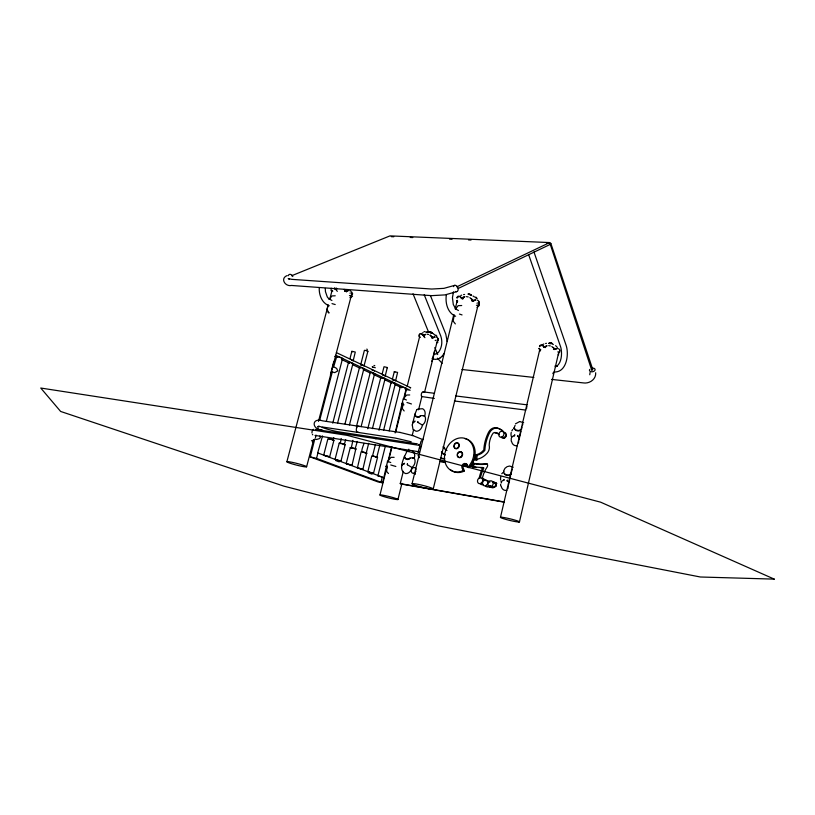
<?xml version="1.0" encoding="UTF-8"?>
<svg xmlns="http://www.w3.org/2000/svg" width="815" height="815" viewBox="0 0 815 815"><rect width="100%" height="100%" fill="white"/><g stroke="black" fill="none" stroke-linecap="round" stroke-linejoin="round"><path stroke-width="1.22" d="M375.766 437.594L375.766 438.113A3.087 1.925 -81.1 0 0 375.898 438.847M351.774 294.612L351.988 295.234L351.693 291.953M351.55 294.735L352.06 292.911M395.132 432.948L403.272 398.586M507.877 488.776L508.142 486.596M314.672 439.489L310.26 456.95L377.916 481.899L382.622 482.857L387.532 461.351M382.184 373.912L384.008 366.73L387.329 367.484L385.189 376.082M385.312 376.031L384.272 375.471M387.431 367.667L386.758 367.697M595.684 372.73C596.213 379.464 589.255 383.997 583.082 382.877L551.531 379.393M392.504 378.792L394.307 371.681L397.588 372.424L395.591 380.89L394.969 380.473M437.899 341.027L438.439 339.621L437.889 340.324M412.288 424.91L414.978 414.091L415.823 416.353L419.267 416.832C420.031 415.141 423.403 415.416 424.839 416.159A6.184 4.87 -66 0 1 423.016 424.615L422.292 425.756A6.184 4.859 -66.3 0 1 416.058 431.247L413.042 429.546L412.268 424.992M404.413 456.971L405.534 457.836L405.34 458.539L408.784 459.1C409.548 457.409 412.95 457.714 414.387 458.407A6.235 4.91 -68.3 0 1 412.543 466.975L411.82 468.105A6.235 4.91 -68.6 0 1 405.564 473.566C397.058 470.214 404.393 456.736 406.991 451.327A11.858 1.284 -27.4 0 1 407.704 451.021L408.203 450.736L407.704 451.021A8.496 2.853 -20.6 0 1 408.346 451.001L409.976 450.471M446.294 295.173C445.204 303.099 447.567 312.919 455.626 316.251M589.765 374.747L590.05 372.577M386.565 470.143L387.247 466.863M511.321 438.113L511.209 441.149M513.908 428.384L514.499 426.968A6.5 5.389 -64.3 0 1 515.111 425.389M503.527 472.384L504.067 471.315M503.66 480.575L504.281 479.607L501.347 481.492L501.337 482.938M514.143 435.944L514.754 434.996L514.143 435.944C512.421 435.536 511.433 438.338 511.626 437.125A6.5 5.389 -64.7 0 1 511.25 432.439M507.521 481.217L506.879 480.789L507.439 480.137L507.49 481.207L509.131 482.266M518.004 436.504L517.433 436.188L517.922 435.444L517.973 436.494L519.613 437.523L518.992 440.1M518.442 442.963L518.707 441.435M414.448 421.946L415.029 421.039L412.991 422.486M407.429 464.774L407.388 463.745L407.398 464.754L411.891 467.413M417.932 422.445C416.659 422.19 418.615 420.754 417.901 422.425L422.364 425.063M403.955 464.183L404.535 463.277L402.498 464.703M559.589 352.07L559.732 349.767L559.426 352.824L559.151 352.192M414.998 414.01L416.679 409.935M510.862 474.758L511.484 472.16M521.508 429.413L522.069 426.948M509.304 481.4L509.772 479.322M519.776 436.646L520.255 434.599M508.489 484.976L509.018 482.724M519.471 521.824L558.57 353.038M500.451 517.444L539.856 349.207L539.123 348.443M510.047 478.15L510.598 475.797M510.974 474.33L511.219 473.281M520.52 433.437L521.07 431.115M433.223 488.99L478.293 304.199M511.616 471.59L512.278 469.145M418.054 452.722L420.958 441.384L423.443 439.051M412.044 483.764L453.66 315.11M455.188 308.956L457.307 300.338M454.23 314.896L453.16 321.141L455.351 323.912M402.162 465.63L402.467 464.397M412.665 423.413L412.961 422.19M504.149 502.162L401.337 484.039L400.247 483.631L403.303 471.325M408.193 451.632L408.804 449.177M412.166 435.638L413.694 429.495M418.574 409.802L421.936 396.273M432.276 359.873L434.415 351.245M397.924 499.575L401.948 483.346M424.513 392.412L437.461 340.222M378.099 474.972L385.485 445.611M389.183 430.931L400.257 386.88L404.953 387.675A3.341 0.52 14.1 0 1 406.237 388.327L403.557 399.34M380.992 482.185L382.276 477.081L317.921 452.977L316.556 458.397L382.622 482.857M387.808 462.197L391.465 447.567M379.973 494.929L387.074 466.567M388.317 461.636L392.025 446.834M395.733 432.042L402.529 404.912M404.383 397.516L406.542 388.877M407.164 386.412L419.521 337.084M403.17 403.303L402.284 408.519L404.148 410.964M367.83 471.814L371.783 455.901L373.382 456.033M372.496 456.084L375.297 445.031M379.016 430.289L391.129 382.398L392.321 382.388L395.407 383.488L383.631 430.157M376.102 457.164L376.815 457.184L379.912 444.898M369.063 472.303L373.545 473.189L377.539 457.368L372.842 456.054M404.26 457.195L404.505 456.206M357.398 467.942L361.147 451.744L366.658 452.987L362.909 469.206L358.406 468.309M364.05 443.391C359.731 454.576 362.563 450.777 365.528 453.028M367.769 428.761L380.799 377.549L382.52 377.64L385.108 378.659L372.424 428.649M366.241 453.038L368.716 443.279M340.986 460.974L345.163 444.684L340.823 443.289L339.223 443.177L335.036 459.466L340.986 460.974L336.422 460.078M346.935 464.041L346.171 463.633L350.297 447.506L355.86 448.759L352.06 465.131L347.526 464.234M351.285 447.883L352.926 440.304M356.389 426.765L370.244 372.608L371.976 372.689L374.615 373.728L361.096 426.653M355.106 448.851L357.327 441.424M353.18 360.862L355.279 352.049L351.876 351.285L349.961 358.671M332.856 440.141L333.804 437.665M337.573 423.087L352.966 363.551L350.236 362.481L348.514 362.41L332.764 423.158M325.806 456.043L329.678 456.736L333.926 440.294L330.982 439.275M340.232 443.564L341.23 438.48M345.01 423.8L359.486 367.555L361.789 367.769L363.897 368.696L349.452 424.931M360.607 365.069L364.397 350.338L366.373 350.542L367.891 351.285L363.989 366.067M344.327 444.542L345.682 439.611M317.626 453.16L322.536 435.923M326.377 421.192L342.565 358.396A3.555 0.581 14.5 0 0 341.108 357.663L338.663 356.97A3.128 0.509 14.5 0 0 336.687 356.715L333.518 367.239M324.482 455.626L323.667 455.208L327.925 438.755L330.248 439.02M306.603 466.832L313.663 439.815M318.471 421.396L351.173 296.14M319.663 420.346L332.357 371.721M315.456 437.553L316.088 435.129M317.351 430.279L317.982 427.855M328.129 304.779L327.049 309.201L328.476 312.502M286.89 461.718L328.078 305.574M329.698 299.421L331.97 290.823M522.527 425.165L522.853 424.157M453.446 291.862L452.447 297.72L453.293 304.515L455.728 308.895L458.417 310.515M511.056 474.075C507.816 476.836 505.575 475.267 503.385 472.486M555.443 349.441L551.826 346.528M424.085 415.742L422.965 415.66M424.646 415.905L425.002 414.815A6.174 4.849 -65.8 0 0 422.578 408.733L418.778 408.998A8.445 3.026 -20.9 0 0 418.146 408.998A11.787 1.548 -27.5 0 0 417.433 409.293L416.974 409.639M413.633 457.999L412.502 457.938M414.193 458.152L414.55 457.052A6.214 4.9 -68 0 0 412.146 450.817M479.342 303.272L478.823 303.995L479.352 303.282M552.855 373.698L553.181 372.761M455.717 308.844L458.162 305.666L461.718 305.523M329.678 298.901L331.97 295.937L335.22 295.794M313.734 440.008L312.43 442.209M503.578 471.029L505.035 468.228L507.429 466.455M422.761 335.413L425.573 334.313M331.206 288.215L331.073 290.711M402.773 402.488L402.325 403.272M387.003 465.396L385.74 466.404M437.961 340.364L437.339 339.926M346.701 291.444L346.477 291.913L344.113 289.366L345.642 291.016M404.841 396.966L406.675 395.031L409.721 394.959M431.573 361.381L431.991 360.688M389.224 459.303L391.068 457.358L394.134 457.317M330.442 374.605L333.793 361.453M479.363 305.452L477.009 307.337M442.514 355.768L444.053 353.578M352.559 296.273L349.88 297.709M432.225 337.909L433.498 337.787L431.522 337.155L431.736 337.746L435.159 336.952L432.633 337.471L429.963 335.047L432.673 337.502M472.415 301.01L475.838 299.889L472.975 300.45L473.739 301.356M291.576 275.765L389.988 235.881L549.677 242.564L591.853 370.56L592.719 369.358L550.838 243.39L549.88 244.561L458.173 288.479M420.459 415.874C419.358 418.003 415.528 417.749 415.293 415.161M409.986 458.152C408.855 460.302 405.024 459.905 404.821 457.317M520.979 429.536C518.646 432.276 515.447 430.799 513.837 428.048M419.552 335.943L419.063 336.452L419.368 334.364L419.318 336.147M548.638 343.431L549.972 342.881L551.592 343.604M554.037 349.564L557.175 348.545L554.628 349.105L553.141 347.455M463.103 470.459L462.37 468.482A3.016 2.455 -67.8 0 1 463.165 464.071A3.016 2.455 -67.8 0 1 466.761 464.917L467.616 467.189L469.053 465.813A17.563 14.191 -67.2 0 0 466.18 438.827A17.563 14.191 -67.2 0 0 444.613 455.076A17.563 14.191 -67.2 0 0 462.187 470.978L463.103 470.459L464.326 470.958L463.409 471.488A17.543 14.191 -67.2 0 1 450.288 469.501M515.467 423.841L519.634 421.569M501.765 473.729L502.875 472.68M432.113 358.478C434.782 360.057 438.307 359.374 440.63 357.52M440.263 357.866L442.82 355.472M437.298 353.343L438.572 352.172C442.025 347.455 442.657 341.597 440.762 335.984L424.228 294.765M342.657 358.569L342.188 358.732A3.128 0.509 14.5 0 1 341.668 358.712M437.879 342.341L436.473 343.064M424.982 335.128A9.729 8.843 79 0 0 424.391 335.525L423.23 335.383L424.106 336.055M463.307 298.209L462.696 298.687L459.344 296.222L461.871 298.015M351.958 294.429L352.701 293.787L351.897 294.439M319.032 425.95L317.667 426.744L319.541 426.653M352.966 363.551L351.785 363.582M336.789 288.979L335.546 288.846L336.014 289.539M335.648 288.836L336.554 288.174L334.884 289.386L336.249 289.162M427.661 332.245L429.016 331.685L431.94 332.663M363.897 368.696L363.184 368.777M464.713 296.772L461.178 298.636M463.073 297.343L461.993 298.086L462.94 298.871M423.576 335.984L423.24 335.413L424.238 334.751M374.615 373.728L373.891 373.8M545.327 347.587L544.471 346.905L547.079 345.743L543.737 347.384M313.877 440.039L311.462 440.803M385.108 378.659L384.385 378.731M465.233 465.946L466.964 465.406M406.288 388.47L405.259 388.551M287.063 275.582C279.84 278.455 285.27 286.951 291.566 285.464L431.573 295.651L445 294.898L456.736 291.627M310.138 456.838L316.556 458.397M550.013 343.645L552.193 343.522M548.678 343.39L551.48 343.258M333.091 440.141L331.562 439.438M456.757 286.86L549.677 242.564M339.967 443.37L342.269 443.696M367.891 351.285L367.229 351.336M427.661 332.153L429.546 331.725L431.176 332.826M558.143 354.81L558.672 354.576M333.926 440.294L332.978 440.283M335.586 288.856L336.564 289.6M351.031 447.69L355.442 448.81M457.714 296.395L458.438 296.089M469.562 294.429L470.612 294.439M454.75 285.342L443.951 288.347L431.685 289.04L291.77 279.351L288.225 278.536L289.254 279.321M345.163 444.684L344.205 444.684M469.124 294.602L470.978 294.745M323.667 455.208L329.678 456.736M419.735 333.814L420.316 333.59M356.175 449.004L355.208 448.984M429.668 332.143L430.86 332.092L431.43 333.08M463.144 297.302L464.713 296.782M366.964 453.221L365.365 453.099M553.67 349.401L554.597 349.115M346.171 463.633L352.06 465.131M431.736 337.746L432.602 337.481M377.539 457.368L375.929 457.235M472.873 300.48L471.905 300.766L471.63 300.093M540.294 345.153L541.017 344.949M550.431 343.349L551.959 343.309M357.082 467.718L362.909 469.206M462.961 465.834L465.375 464.795L467.382 465.396M367.779 471.732L373.545 473.189M423.953 331.756L424.849 331.542M426.765 332.194L430.626 331.97L431.38 332.968M350.847 295.397L349.441 295.651M471.773 300.755L472.985 300.49L469.848 297.607M423.81 335.637L424.391 335.525M553.477 349.35L554.506 349.115M520.622 429.576L519.338 430.575L515.508 430.045L514.886 428.782M510.159 474.228L508.876 475.227L505.045 474.605L504.424 473.301M470.021 294.521L471.284 295.458M427.549 331.97L430.025 332.011M476.429 305.319L476.979 305.279M373.953 365.436L374.788 365.65M375.328 367.759L372.211 366.77L372.883 367.208M374.472 371.131L373.759 370.499M517.331 445.693L515.477 445.703A6.51 5.41 -65.1 0 1 511.677 441.699M392.331 379.933L394.154 380.208M410.2 387.971L410.76 387.777L336.391 352.63M506.859 490.426L504.994 490.396A6.561 5.461 -68.2 0 1 501.205 486.239M334.476 367.178L336.656 368.431L337.777 370.906L334.741 372.618L332.326 371.976M328.761 438.908L331.033 439.204M467.983 294.032L470.204 294.46M475.094 459.935L475.909 459.955A18.898 15.373 -66.1 0 0 477.549 459.792M520.072 421.671L523.678 422.74M474.513 455.422L475.298 455.442A14.15 11.512 -66.1 0 0 484.854 450.369A37.582 31.225 -65.6 0 1 489.601 432.714A7.865 6.449 -65.4 0 1 497.812 428.313A22.626 18.562 -66.3 0 1 502.723 430.717M391.251 236.656L393.777 236.758M410.251 237.46L412.777 237.562M449.513 239.111L452.04 239.223M468.513 239.916L471.039 240.018M547.038 243.227L550.838 243.39M377.936 476.164L379.444 476.368M478.802 304.046L478.863 301.356M461.942 369.49L533.866 377.437M423.168 391.883L434.456 393.288M455.758 395.947L527.193 404.861M434.334 398.423L421.599 396.528A2.751 1.65 -82.8 0 1 421.763 392.932A2.751 1.65 -82.8 0 1 423.973 392.26M454.393 400.98L525.828 410.088M444.878 462.105L441.893 461.626A82.967 66.168 -63.2 0 1 440.426 461.331M361.269 365.038L363.429 365.568M372.017 370.102L373.311 370.367M382.551 375.083L383.834 375.338M468.452 294.184L469.776 294.388M322.231 426.978L395.387 438.083L411.218 441.761M315.497 429.393L419.633 445.408M549.87 343.003L550.624 343.084M314.998 435.404L419.093 451.775M466.435 296.64L468.187 296.935M548.689 345.642L550.298 345.917M427.04 334.211L428.527 334.466M400.216 432.47L322.659 420.846C311.401 417.097 311.442 429.617 322.129 429.933M444.44 462.329L441.893 461.626M400.247 483.631L504.312 501.969M332.011 303.618L335.21 304.555M390.762 464.978L395.846 466.475M394.205 383.498L393.125 383.264M406.96 402.478L411.443 403.975M399.9 432.398L412.747 435.577M543.88 346.895L545.744 347.027L545.194 347.475L541.944 345.102L544.4 346.833M468.452 293.981L469.277 294.266M470.204 466.099L470.387 466.139A84.291 68.287 -62.6 0 0 482.857 467.484L482.643 467.902A37.724 31.428 -68 0 0 479.108 478.527M469.929 466.221L471.427 466.577M372.312 373.504L372.883 373.637M382.826 378.435L383.386 378.568M459.426 314.06L462.054 314.926M374.207 456.288L376.815 457.184M380.197 476.531L382.276 477.081M473.454 463.419L474.697 463.725A45.11 36.726 -64.7 0 0 487.095 464.03A2.282 1.875 -67.4 0 1 487.574 464.143M553.956 371.976C566.568 372.842 569.267 354.433 566.109 345.315L533.957 251.937M351.622 360.118L353.048 360.668M342.84 443.849L344.429 444.501M413.062 435.668L422.649 439.55M461.932 298.056L462.309 298.799M544.522 346.925L544.736 347.506M335.709 355.269L410.139 390.253L405.249 389.356M366.75 349.105L367.341 349.452M335.709 460.546L339.223 461.861M368.523 472.812L372.037 474.126M387.41 461.249L390.762 462.553M349.554 363.011L348.514 362.41M351.061 447.924L350.297 447.506M340.008 443.615L339.223 443.177M462.37 468.482L463.592 468.992L464.326 470.958M467.616 467.189L468.829 467.698L470.265 466.323A17.543 14.191 -67.2 0 0 474.839 449.391A17.543 14.191 -67.2 0 0 464.876 438.592M352.579 351.764L351.876 351.377M394.929 372.109L394.297 371.762M436.32 337.074L437.248 337.481M434.405 353.588L435.505 354.067M349.859 290.721L350.939 291.21M551.297 343.298L552.254 343.533M401.785 403.883L403.975 404.872M404.23 398.983L406.41 399.992M334.751 356.318L337.023 357.388M341.577 359.517L349.533 363.245M352.946 364.845L359.772 368.044M363.174 369.643L370 372.842M373.413 374.442L381.369 378.17M384.782 379.77L391.608 382.958M395.02 384.558L401.836 387.757M496.804 433.06L497.119 433.213A32.631 26.732 -67.3 0 1 498.821 434.11M558.316 348.677L559.192 349.095M554.934 366.078L556.93 366.353L555.718 366.607L557.348 365.752L556.92 366.118C561.973 361.952 562.207 352.477 560.761 347.251L528.752 254.952M477.162 300.073L478.191 300.572M360.067 367.973L359.486 367.555M391.658 382.785L391.129 382.398M540.834 349.798L539.775 349.197M329.28 305.788C322.108 303.343 319.011 295.285 319.225 288.225M331.909 300.45L328.516 298.585L328.954 298.901L327.314 296.996L325.47 291.699L325.267 288.378M423.168 335.342L421.049 333.743L423.28 335.423M431.227 332.296L432.51 333.06M388.49 473.525L386.87 471.824L386.555 469.97M457.714 301.143L456.828 300.49M513.267 467.219L509.66 466.058A6.551 5.45 -67.4 0 0 508.193 466.425M419.042 444.756L418.757 444.348M328.068 312.206L329.107 312.95L328.679 312.644M419.511 457.663L418.054 455.514M442.138 363.337L437.441 358.193M475.389 297.373L476.164 298.137M423.882 336.605L424.921 337.685M336.249 290.16L337.359 291.332M475.848 297.068L477.183 298.565M435.944 335.087L436.942 336.32M471.315 298.626L472.883 300.399M538.959 348.423L540.223 351.092M457.429 302.345L456.695 300.582M430.748 332.388L431.461 333.284M501.174 481.584L501.612 482.236M336.228 356.878L336.32 357.052A3.555 0.581 14.5 0 0 336.636 357.265M319.887 435.944L320.417 437.604L319.164 438.714L316.505 439.499L314.936 438.827M478.517 304.178L478.792 304.851L478.853 301.346M413.022 293.797L428.68 332.347M434.843 347.536L437.696 354.545M430.452 295.631L445.805 334.16L447.15 341.444M400.257 386.88L400.308 387.033A3.341 0.52 14.1 0 0 401 387.441M471.152 295.02L471.335 295.539M500.604 484.212L500.726 485.74M482.388 478.405A25.428 21.108 -68 0 1 487.146 467.026A2.282 1.875 -67.4 0 0 486.056 463.582A45.161 36.746 -64.7 0 1 473.658 463.287L472.415 462.971L474.055 459.487L474.87 459.507A18.918 15.383 -66.1 0 0 487.156 453.16A7.62 6.225 -66.4 0 0 489.224 445.479L489.234 444.664A19.183 15.831 -65.6 0 1 492.301 434.426L493.187 433.111A3.668 3.005 -65.4 0 1 496.091 432.734A32.661 26.742 -67.3 0 1 499.422 434.68M494.033 482.888A20.915 17.237 -67 0 0 495.235 482.755A2.302 1.905 -68.5 0 1 494.002 487.146A26.294 21.669 -67 0 1 487.166 486.402M483.234 479.23A20.915 17.237 -67 0 0 485.098 480.646A3.056 2.506 -68.4 0 0 482.582 478.731M505.809 434.782A2.282 1.885 -65.2 0 1 504.098 437.971M490.875 487.421A26.263 21.659 -67 0 1 489.53 487.176M496.702 483.448A2.302 1.905 -68.5 0 0 496.274 483.183A20.895 17.227 -67 0 1 495.072 483.315M495.174 433.111A3.657 3.005 -65.4 0 1 497.119 433.213M480.718 467.83A84.2 68.256 -62.6 0 0 483.896 467.922L483.682 468.35A37.684 31.418 -68 0 0 480.412 477.753M476.021 467.382A84.2 68.256 -62.6 0 1 472.955 466.883M441.486 461.769A82.875 66.137 -63.2 0 1 440.029 461.443M444.328 458.957A44.356 35.493 -65.2 0 1 441.435 458.387M445.031 454.699A18.664 14.986 -66.4 0 1 441.414 451.805M444.746 448.189A13.987 11.237 -66.4 0 1 444.114 447.252M445.367 454.882A18.684 14.986 -66.4 0 1 441.445 452.478M446.987 450.512A13.998 11.237 -66.4 0 1 443.054 446.803M504.903 433.376A22.647 18.572 -66.3 0 0 496.783 427.824A7.875 6.459 -65.4 0 0 488.572 432.235A37.622 31.235 -65.6 0 0 483.815 449.911A14.161 11.512 -66.1 0 1 474.259 454.994M444.746 458.692A44.407 35.503 -65.2 0 1 440.375 457.949M592.128 368.166A2.842 1.793 -10.5 0 1 595.082 369.867A2.842 1.793 -10.5 0 1 591.476 371.793A2.842 1.793 -10.5 0 1 589.765 369.419M436.198 354.036A2.608 1.182 -28.1 0 1 437.135 353.221M288.204 275.745A3.016 2.343 63.1 0 1 290.415 274.38A3.016 2.343 63.1 0 1 292.809 276.519M453.486 286.646A3.291 2.251 68.7 0 1 456.4 285.749A3.291 2.251 68.7 0 1 458.122 289.845A3.291 2.251 68.7 0 1 455.514 291.464M332.795 291.087A1.936 1.803 70.1 0 1 332.133 290.344M350.236 292.87A1.936 1.416 -62.1 0 1 350.063 293.339M458.183 297.169A2.068 1.854 76.1 0 1 458.58 296.864M472.955 296.018A14.11 11.023 -59.8 0 1 474.432 296.955M477.325 302.864A2.078 1.63 -59.3 0 1 477.04 303.323M460.73 295.529A14.1 12.633 77 0 1 461.657 295.132M463.582 294.602A14.1 12.633 77 0 1 464.581 294.47M540.783 345.917A1.895 1.661 80.9 0 1 541.129 345.631L541.496 345.326A12.897 11.288 81.5 0 1 542.25 344.816M543.045 344.368A12.897 11.288 81.5 0 1 543.86 343.991M545.571 343.482A12.897 11.288 81.5 0 1 546.457 343.349M549.137 343.41A12.897 11.288 81.5 0 1 550.023 343.594M555.575 345.672A12.908 10.626 -59.3 0 1 556.217 346.222M556.808 346.833A12.908 10.626 -59.3 0 1 557.348 347.506M552.58 344.164A12.908 10.626 -59.3 0 1 553.375 344.439M558.183 351.632A1.895 1.569 -58.7 0 1 557.837 351.988M511.861 430.86A6.5 5.389 -64.7 0 1 512.798 429.454M500.675 480.106A6.551 5.44 -67.8 0 1 500.807 476.806M526.602 408.651A2.903 1.569 -82.9 0 1 526.948 406.461M415.324 472.262A2.965 2.343 -68.7 0 1 411.636 472.323A2.965 2.343 -68.7 0 1 412.808 467.953A2.965 2.343 -68.7 0 1 416.088 469.399M416.017 470.887A2.965 2.343 -68.7 0 1 415.742 471.61M415.395 473.474A2.211 1.752 -68.7 0 1 414.998 473.24M415.446 474.259A2.954 2.343 -68.7 0 1 414.04 473.108M463.592 468.992A3.016 2.455 -67.8 0 1 463.847 465.121A3.016 2.455 -67.8 0 1 467.189 464.346M457.123 442.922A2.995 2.414 -66.8 0 1 459.253 445.795A2.995 2.414 -66.8 0 1 456.4 448.739A2.995 2.414 -66.8 0 1 454.281 445.866M454.79 444.409A2.995 2.414 -66.8 0 1 455.829 443.329M459.772 451.928A3.005 2.425 -67.2 0 1 462.543 453.721A3.005 2.425 -67.2 0 1 460.801 457.388A3.005 2.425 -67.2 0 1 457.735 456.227M457.572 455.524A3.005 2.425 -67.2 0 1 457.582 454.77M458.091 453.303A3.005 2.425 -67.2 0 1 459.14 452.223M505.219 436.524A2.282 1.885 -65.2 0 1 504.842 436.972M504.383 437.319A2.282 1.885 -65.2 0 1 503.884 437.523M503.802 432.429A3.046 2.506 -65.2 0 1 506.298 434.517A3.046 2.506 -65.2 0 1 504.536 438.001A3.046 2.506 -65.2 0 1 501.419 437.125M490.864 486.27A3.056 2.516 -68.5 0 1 489.703 487.227M486.983 481.074A3.066 2.526 -68.5 0 1 489.866 482.134M489.346 485.781A3.066 2.526 -68.5 0 1 485.669 486.188M488.399 481.736A2.292 1.895 -68.5 0 1 488.827 481.991M490.121 486.127A2.292 1.895 -68.5 0 1 489.173 486.667M483.061 484.497A3.056 2.506 -68.4 0 1 480.198 483.438M482.134 483.937A2.292 1.885 -68.4 0 1 481.227 483.58M482.837 479.464A2.292 1.885 -68.4 0 1 483.315 479.566M492.382 481.971A3.066 2.537 -68.5 0 1 495.52 483.733A3.066 2.537 -68.5 0 1 493.564 487.604A3.066 2.537 -68.5 0 1 490.426 485.842M493.126 486.993A2.302 1.905 -68.5 0 1 492.128 486.932M495.245 483.234A2.302 1.905 -68.5 0 1 496.182 486.066M496.243 482.979A3.066 2.537 -68.5 0 1 496.661 483.529M477.183 455.565A17.492 14.161 -67.2 0 1 476.276 460.027M474.412 464.234A17.492 14.161 -67.2 0 1 472.466 467.056M475.98 455.045A17.512 14.171 -67.2 0 1 475.074 459.507M473.209 463.725A17.512 14.171 -67.2 0 1 471.264 466.547M420.438 337.308A1.783 1.62 78.1 0 1 420.102 337.013M420.815 333.967A12.113 11.023 79 0 1 421.549 333.478M422.323 333.07A12.113 11.023 79 0 1 423.128 332.724M425.674 332.123A12.113 11.023 79 0 1 427.417 332.092M432.195 333.141A12.113 9.383 -62.4 0 1 433.498 333.844M434.089 334.293A12.113 9.383 -62.4 0 1 435.159 335.373M430.758 332.724A12.113 9.383 -62.4 0 1 431.492 332.897M435.923 340.191A1.783 1.386 -62 0 1 435.179 340.568M358.6 432.296A3.138 1.997 -81.2 0 1 356.359 428.924A3.138 1.997 -81.2 0 1 359.558 426.581M312.766 434.823A3.026 1.997 -80.7 0 1 312.389 434.354M311.982 433.02A3.026 1.997 -80.7 0 1 312.736 430.106M313.194 429.617A3.026 1.997 -80.7 0 1 313.704 429.311M420.071 448.23A3.209 1.915 -81.2 0 1 420.693 446.783M320.458 426.612A13.203 1.518 14.3 0 0 337.278 431.624L415.375 443.584A13.723 1.64 14 0 0 417.209 443.655M438.113 338.959L438.062 339.468L437.859 338.123L438.113 338.959M457.246 297.078L457.042 298.117L457.256 297.078M539.764 345.743L539.499 346.701L539.775 345.733M346.956 290.721L344.714 291.363L348.525 290.558L347.027 290.69M774.25 579.119L700.35 577L438.429 525.889L283.875 486.148L60.636 411.453L40.75 388.032L347.231 435.363L600.635 502.183L774.25 579.119M518.646 522.048L517.331 521.916A9.831 0.815 13.5 0 1 502.223 518.269L501.031 517.79A9.831 0.815 13.5 0 1 510.251 518.86A9.831 0.815 13.5 0 1 518.646 522.048M429.882 488.888L427.641 488.491A10.911 0.998 13.8 0 1 414.978 485.21L413.358 484.599A10.911 0.998 13.8 0 1 416.781 484.09A10.911 0.998 13.8 0 1 430.952 487.767A10.911 0.998 13.8 0 1 429.882 488.888M397.394 499.055L396.253 498.607A9.342 0.734 13.9 0 0 381.4 494.97A9.342 0.734 13.9 0 0 386.83 497.456A9.342 0.734 13.9 0 0 397.975 499.391L397.394 499.055M287.868 462.411L287.043 461.983A10.198 0.866 14.3 0 1 299.146 464.01A10.198 0.866 14.3 0 1 304.443 466.771A10.198 0.866 14.3 0 1 287.868 462.411M335.485 288.795L334.7 288.092L335.485 288.795M457.297 448.158A2.995 2.414 -66.7 0 0 457.908 443.115A2.995 2.414 -66.7 0 0 453.873 445.693A2.995 2.414 -66.7 0 0 457.297 448.158M460.607 457.093A3.005 2.425 -67.2 0 0 461.229 452.019A3.005 2.425 -67.2 0 0 457.174 454.607A3.005 2.425 -67.2 0 0 460.607 457.093M502.59 436.626A3.056 2.506 -65.2 0 0 502.733 431.532A3.056 2.506 -65.2 0 0 498.739 434.609A3.056 2.506 -65.2 0 0 502.59 436.626M486.382 485.332A3.066 2.526 -68.5 0 0 486.535 480.157A3.066 2.526 -68.5 0 0 482.551 483.183A3.066 2.526 -68.5 0 0 486.382 485.332M481.278 483.142A3.056 2.506 -68.4 0 0 481.441 477.977A3.056 2.506 -68.4 0 0 477.478 481.003A3.056 2.506 -68.4 0 0 481.278 483.142M491.791 486.249A3.077 2.537 -68.5 0 0 491.944 481.054A3.077 2.537 -68.5 0 0 487.94 484.09A3.077 2.537 -68.5 0 0 491.791 486.249"/></g></svg>
